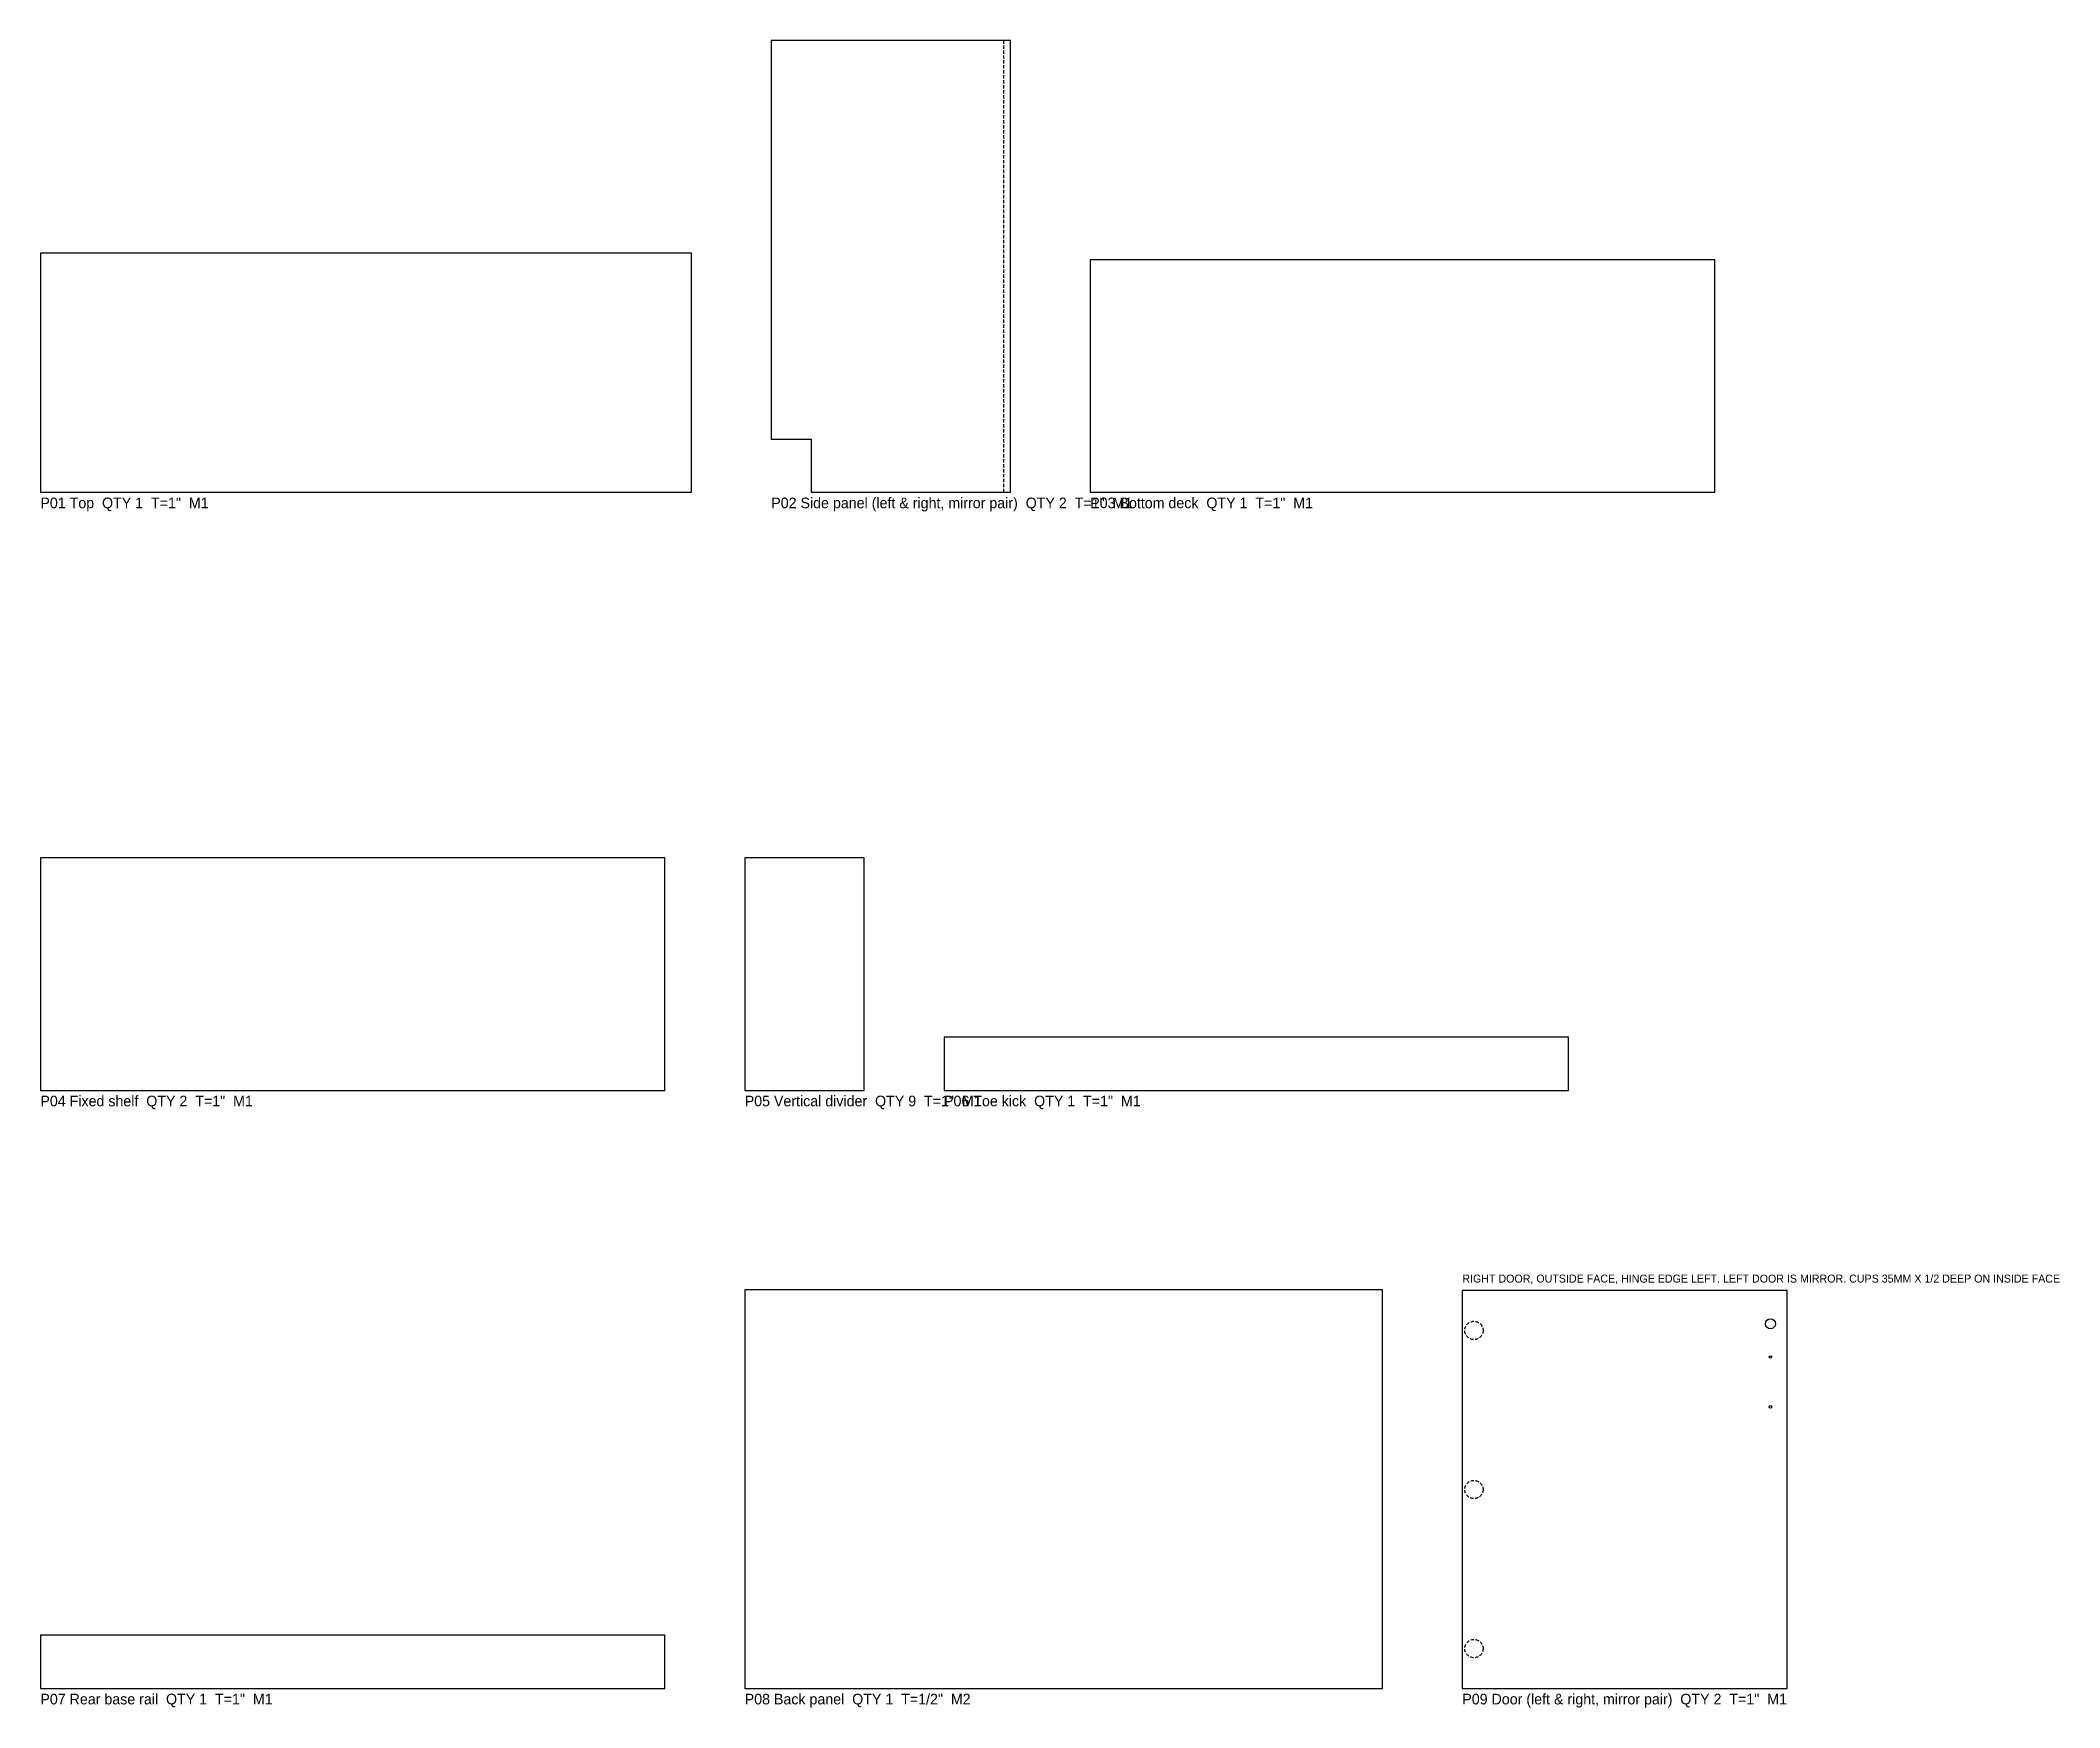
# Model space of a CAD drawing. Header units: inches. Extents: x 0 to 152, y -91 to 34.
import ezdxf

# ---------------------------------------------------------------- set-up
doc = ezdxf.new("R2010")
doc.units = ezdxf.units.IN
doc.linetypes.add('DASHED', pattern=[0.375, 0.25, -0.125])
for name, color, linetype in [('HIDDEN', 8, 'DASHED'), ('OUTLINE', 7, 'CONTINUOUS'), ('TEXT', 7, 'CONTINUOUS')]:
    doc.layers.add(name, color=color, linetype=linetype)

msp = doc.modelspace()

# ---------------------------------------------------------------- linework, layer by layer
at = {"layer": 'HIDDEN'}
msp.add_line((72.5, 0), (72.5, 34), dxfattribs=at)
for centre in [(107.875, -63.0625), (107.875, -75.0312), (107.875, -87)]:
    msp.add_circle(centre, 0.689, dxfattribs=at)
at = {"layer": 'OUTLINE'}
for p, q in [((73, 34), (55, 34)), ((55, 34), (55, 4)), ((73, 0), (73, 34)), ((49, 18), (0, 18)), ((0, 18), (0, 0)), ((49, 0), (49, 18)), ((126, 17.5), (79, 17.5)), ((79, 17.5), (79, 0)), ((126, 0), (126, 17.5)), ((55, 4), (58, 4)), ((58, 4), (58, 0)), ((0, 0), (49, 0)), ((58, 0), (73, 0)), ((79, 0), (126, 0)), ((47, -27.5), (0, -27.5)), ((0, -27.5), (0, -45)), ((47, -45), (47, -27.5)), ((62, -27.5), (53, -27.5)), ((53, -27.5), (53, -45)), ((62, -45), (62, -27.5)), ((115, -41), (68, -41)), ((68, -41), (68, -45)), ((115, -45), (115, -41)), ((0, -45), (47, -45)), ((53, -45), (62, -45)), ((68, -45), (115, -45)), ((101, -60), (53, -60)), ((53, -60), (53, -90)), ((101, -90), (101, -60)), ((131.4375, -60.0625), (107, -60.0625)), ((107, -60.0625), (107, -90)), ((131.4375, -90), (131.4375, -60.0625)), ((47, -86), (0, -86)), ((0, -86), (0, -90)), ((47, -90), (47, -86)), ((0, -90), (47, -90)), ((53, -90), (101, -90)), ((107, -90), (131.4375, -90))]:
    msp.add_line(p, q, dxfattribs=at)
for centre, radius in [((130.1875, -62.5625), 0.375), ((130.1875, -65.0625), 0.0938), ((130.1875, -68.8125), 0.0938)]:
    msp.add_circle(centre, radius, dxfattribs=at)

# ---------------------------------------------------------------- texts
at = {"layer": 'TEXT'}
for s, height, p in [('P01 Top  QTY 1  T=1"  M1', 0.8, (0, -1.2)), ('P02 Side panel (left & right, mirror pair)  QTY 2  T=1"  M1', 0.8, (55, -1.2)), ('P03 Bottom deck  QTY 1  T=1"  M1', 0.8, (79, -1.2)), ('P04 Fixed shelf  QTY 2  T=1"  M1', 0.8, (0, -46.2)), ('P05 Vertical divider  QTY 9  T=1"  M1', 0.8, (53, -46.2)), ('P06 Toe kick  QTY 1  T=1"  M1', 0.8, (68, -46.2)), ('RIGHT DOOR, OUTSIDE FACE, HINGE EDGE LEFT. LEFT DOOR IS MIRROR. CUPS 35MM X 1/2 DEEP ON INSIDE FACE', 0.6, (107, -59.4625)), ('P07 Rear base rail  QTY 1  T=1"  M1', 0.8, (0, -91.2)), ('P08 Back panel  QTY 1  T=1/2"  M2', 0.8, (53, -91.2)), ('P09 Door (left & right, mirror pair)  QTY 2  T=1"  M1', 0.8, (107, -91.2))]:
    msp.add_text(s, height=height, dxfattribs=at).set_placement(p)

doc.saveas('drawing.dxf')
